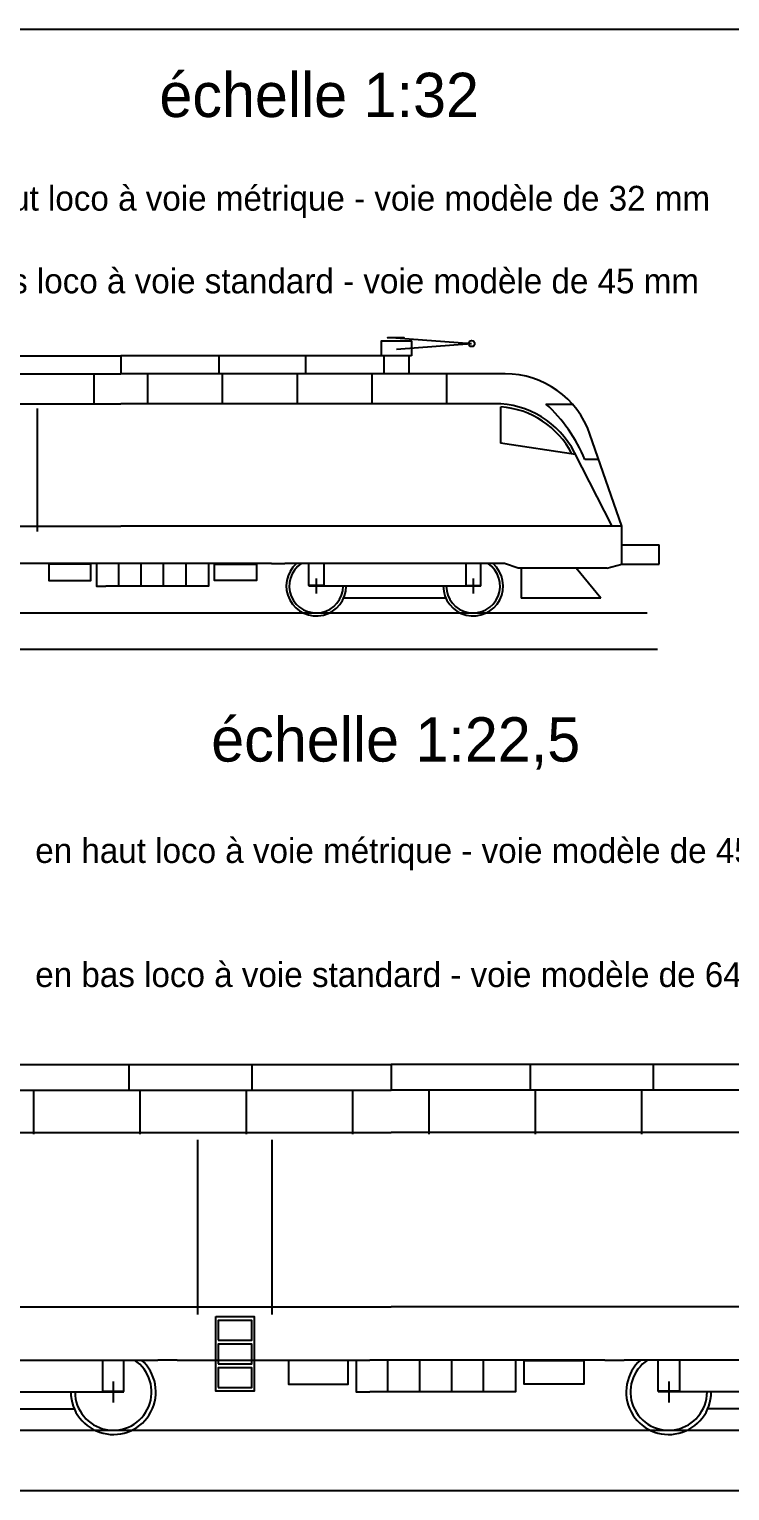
# Model space of a CAD drawing. Extents: x -9190 to 21925, y -3698 to 11555.
# Drawn here: x 18085 to 18481, y 4450 to 5275 of the extents above; entities that cross this region are included whole.
import ezdxf

# ---------------------------------------------------------------- set-up
doc = ezdxf.new("R2010")
doc.units = 0
doc.layers.get('0').update_dxf_attribs({"linetype": 'CONTINUOUS'})

msp = doc.modelspace()

# ---------------------------------------------------------------- linework, layer by layer
for p, q in [((18296.55, 5100.87), (18288.11, 5100.87)), ((18292.33, 5100.87), (18335.07, 5097.54)), ((17973.35, 5090.63), (18137.2, 5090.63)), ((18301.06, 5090.63), (18137.2, 5090.63)), ((18137.2, 5090.42), (18137.2, 5080.51)), ((18192.38, 5090.42), (18192.38, 5080.18)), ((18241.27, 5090.42), (18241.27, 5080.18)), ((18285.45, 5090.42), (18285.45, 5080.18)), ((18292.65, 5094.36), (18335.07, 5097.54)), ((18299.7, 5090.42), (18299.7, 5080.18)), ((17920.39, 5080.51), (18137.2, 5080.51)), ((18122.04, 5063.08), (18122.04, 5080.47)), ((18354.01, 5080.51), (18137.2, 5080.51)), ((18152.37, 5063.08), (18152.37, 5080.47)), ((18194.56, 5063.08), (18194.56, 5080.47)), ((18236.74, 5063.08), (18236.74, 5080.47)), ((18278.93, 5063.08), (18278.93, 5080.47)), ((18321.12, 5063.08), (18321.12, 5080.47)), ((17926.37, 5063.63), (18137.2, 5063.63)), ((18090.09, 4991.44), (18090.09, 5060.82)), ((18348.04, 5063.63), (18137.2, 5063.63)), ((18351.49, 5041.27), (18351.49, 5061.82)), ((18377.01, 5063.45), (18391.91, 5063.45)), ((18393.68, 5034.94), (18351.45, 5041.28)), ((18419.86, 4994.44), (18401.85, 5046.45)), ((18414.44, 4994.44), (18393.09, 5036.1)), ((18406.82, 5032.09), (18398.98, 5032.09)), ((17854.55, 4994.44), (18137.2, 4994.44)), ((18419.86, 4994.44), (18137.2, 4994.44)), ((18419.86, 4973.01), (18419.86, 4994.44)), ((18419.86, 4983.98), (18440.95, 4983.98)), ((18440.95, 4973.01), (18440.95, 4983.98)), ((18222.06, 4973.35), (18052.35, 4973.35)), ((18135.96, 4960.55), (18135.96, 4973.41)), ((18148.61, 4960.55), (18148.61, 4973.41)), ((18161.27, 4960.55), (18161.27, 4973.41)), ((18173.93, 4960.55), (18173.93, 4973.41)), ((18222.06, 4973.35), (18229.65, 4973.35)), ((18353.68, 4973.35), (18229.65, 4973.35)), ((18361.28, 4970.82), (18353.68, 4973.35)), ((18411.42, 4970.82), (18361.28, 4970.82)), ((18363.02, 4970.99), (18363.02, 4953.94)), ((18407.95, 4953.94), (18394, 4970.82)), ((18411.42, 4970.82), (18419.86, 4973.01)), ((18419.86, 4973.01), (18440.95, 4973.01)), ((18251.59, 4960.69), (18243.15, 4960.69)), ((18247.37, 4964.91), (18247.37, 4956.48)), ((18335.97, 4960.69), (18247.37, 4960.69)), ((18340.18, 4960.69), (18331.75, 4960.69)), ((18335.97, 4964.91), (18335.97, 4956.48)), ((18320.5, 4953.94), (18262.84, 4953.94)), ((18407.95, 4953.94), (18363.02, 4953.94)), ((17675, 4925), (18440, 4925)), ((18056.54, 4690.56), (18289.58, 4690.56)), ((18141.57, 4690.27), (18141.57, 4675.69)), ((18211.11, 4690.27), (18211.11, 4675.69)), ((18522.61, 4690.56), (18289.58, 4690.56)), ((18289.58, 4690.27), (18289.58, 4676.16)), ((18368.05, 4690.27), (18368.05, 4675.69)), ((18437.58, 4690.27), (18437.58, 4675.69)), ((17981.23, 4676.16), (18289.58, 4676.16)), ((18088.01, 4651.38), (18088.01, 4676.11)), ((18148.01, 4651.38), (18148.01, 4676.11)), ((18208.01, 4651.38), (18208.01, 4676.11)), ((18268.01, 4651.38), (18268.01, 4676.11)), ((18597.93, 4676.16), (18289.58, 4676.16)), ((18311.15, 4651.38), (18311.15, 4676.11)), ((18371.15, 4651.38), (18371.15, 4676.11)), ((18431.15, 4651.38), (18431.15, 4676.11)), ((17989.73, 4652.16), (18289.58, 4652.16)), ((18180.57, 4549.5), (18180.57, 4648.16)), ((18222.57, 4549.5), (18222.57, 4648.16)), ((18589.43, 4652.16), (18289.58, 4652.16)), ((17887.58, 4553.76), (18289.58, 4553.76)), ((18691.58, 4553.76), (18289.58, 4553.76)), ((17981.68, 4523.76), (18158.08, 4523.76)), ((18168.88, 4523.76), (18158.08, 4523.76)), ((18168.88, 4523.76), (18277.58, 4523.76)), ((18410.28, 4523.76), (18277.58, 4523.76)), ((18287.81, 4505.56), (18287.81, 4523.85)), ((18305.81, 4505.56), (18305.81, 4523.85)), ((18323.81, 4505.56), (18323.81, 4523.85)), ((18341.81, 4505.56), (18341.81, 4523.85)), ((18410.28, 4523.76), (18421.08, 4523.76)), ((18597.48, 4523.76), (18421.08, 4523.76)), ((18006.88, 4505.76), (18132.88, 4505.76)), ((18126.88, 4505.76), (18138.88, 4505.76)), ((18132.88, 4511.76), (18132.88, 4499.76)), ((18452.28, 4505.76), (18440.28, 4505.76)), ((18446.28, 4511.76), (18446.28, 4499.76)), ((18572.28, 4505.76), (18446.28, 4505.76)), ((18028.87, 4496.16), (18110.88, 4496.16)), ((18550.28, 4496.16), (18468.27, 4496.16))]:
    msp.add_line(p, q)
at = {"color": 5}
for p, q in [((17792.83, 4945.51), (18434.08, 4945.51)), ((17799.8, 4484.16), (18711.8, 4484.16))]:
    msp.add_line(p, q, dxfattribs=at)
for points in [[(17650, 5275), (19025, 5275), (19025, 4450), (17650, 4450)], [(18301.06, 5090.63), (18284.18, 5090.63), (18284.18, 5099.07), (18301.06, 5099.07)], [(18120.2, 4973.13), (18096.57, 4973.13), (18096.57, 4963.85), (18120.2, 4963.85)], [(18190.07, 4973.13), (18213.69, 4973.13), (18213.69, 4963.85), (18190.07, 4963.85)], [(18190.77, 4548.3), (18212.37, 4548.3), (18212.37, 4506.3), (18190.77, 4506.3)], [(18191.97, 4534.96), (18211.08, 4534.96), (18211.08, 4546.08), (18191.97, 4546.08)], [(18191.97, 4521.63), (18211.08, 4521.63), (18211.08, 4532.74), (18191.97, 4532.74)], [(18265.39, 4523.45), (18231.79, 4523.45), (18231.79, 4510.25), (18265.39, 4510.25)], [(18364.76, 4523.45), (18398.36, 4523.45), (18398.36, 4510.25), (18364.76, 4510.25)], [(18191.97, 4508.3), (18211.08, 4508.3), (18211.08, 4519.41), (18191.97, 4519.41)]]:
    msp.add_lwpolyline(points, close=True)
for points in [[(18123.32, 4973.35), (18123.32, 4960.69), (18128.77, 4960.69)], [(18186.6, 4973.35), (18186.6, 4960.69), (18128.77, 4960.69)], [(18251.59, 4973.35), (18251.59, 4960.99), (18243.15, 4960.99), (18243.15, 4973.35)], [(18331.75, 4973.35), (18331.75, 4960.99), (18340.18, 4960.99), (18340.18, 4973.35)], [(18126.88, 4523.76), (18126.88, 4506.19), (18138.88, 4506.19), (18138.88, 4523.76)], [(18269.83, 4523.76), (18269.83, 4505.76), (18277.58, 4505.76)], [(18359.83, 4523.76), (18359.83, 4505.76), (18277.58, 4505.76)], [(18452.28, 4523.76), (18452.28, 4506.19), (18440.28, 4506.19), (18440.28, 4523.76)]]:
    msp.add_lwpolyline(points)
msp.add_circle((18335.07, 5097.54), 1.69)
for centre, radius, start, end in [((18288.15, 5099.88), 0.992, 92.08579, 138.34839), ((18296.51, 5099.88), 0.992, 41.65161, 87.91421), ((18354.01, 5029.88), 50.62, 19.10072, 90), ((18348.04, 5013.01), 50.62, 27.1384, 90), ((18348.04, 5013.01), 48.94, 27.1384, 85.95048), ((18316.98, 4998.03), 88.79, 22.55418, 47.45686), ((18247.37, 4960.69), 16.88, 131.40962, 0), ((18247.37, 4960.69), 15.19, 123.55731, 0), ((18335.97, 4960.69), 16.88, 180, 48.59038), ((18335.97, 4960.69), 15.19, 180, 56.44269), ((18132.88, 4505.76), 24, 180, 48.59038), ((18132.88, 4505.76), 21.6, 180, 56.44269), ((18446.28, 4505.76), 24, 131.40962, 0), ((18446.28, 4505.76), 21.6, 123.55731, 0)]:
    msp.add_arc(centre, radius, start, end)

# ---------------------------------------------------------------- texts
at = {"attachment_point": 1}
for s, insert, char_height, width in [('échelle 1:32', (18158.9, 5250.43), 25, 300.8478), ('en haut loco à voie métrique - voie modèle de 32 mm \\P\\Pen bas loco à voie standard - voie modèle de 45 mm', (18028.37, 5186.6), 14, 696.6362), ('échelle 1:22,5', (18188.15, 4886.61), 25, 368.7172), ('en haut loco à voie métrique - voie modèle de 45 mm\\P\\P\\Pen bas loco à voie standard - voie modèle de 64 mm', (18088.86, 4818.38), 14, 735.2155)]:
    msp.add_mtext(s, dxfattribs=dict(at, insert=insert, char_height=char_height, width=width))

doc.saveas('drawing.dxf')
